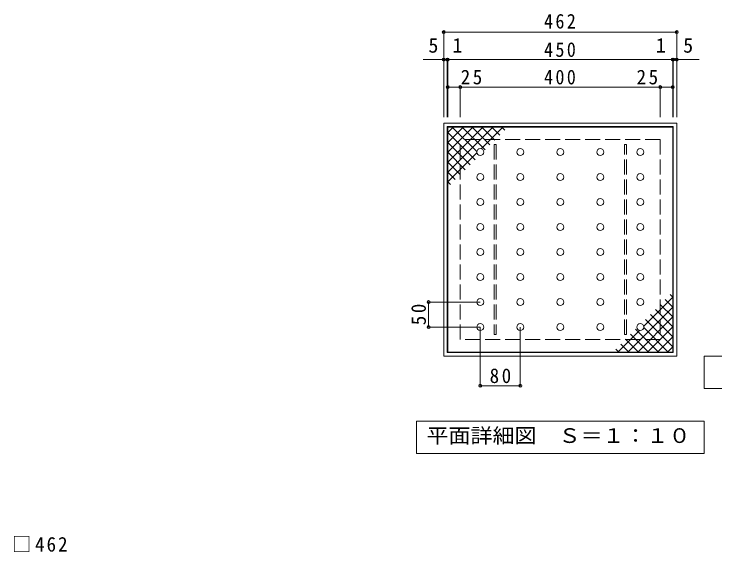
# Model space of a CAD drawing. Units: millimetres on the paper, enlarged 2 times, with parts at other scales. Extents: x -338 to 310, y -273 to 237.
# Drawn here: x -231.1 to 49.2, y 22.1 to 237.2 of the extents above; entities that cross this region are included whole.
import ezdxf
from ezdxf.enums import TextEntityAlignment as Align

# ---------------------------------------------------------------- set-up
doc = ezdxf.new("R2010")
doc.units = ezdxf.units.MM
doc.header["$LTSCALE"] = 2
doc.header["$PDMODE"] = 32
doc.header["$PDSIZE"] = 1.2
doc.linetypes.add('DASHED3', pattern=[4, 3, -1])
for name, color, linetype, lineweight in [('C-1', 2, 'DASHED3', 9), ('C-2', 3, 'Continuous', 9), ('C-3', 2, 'Continuous', 9), ('C-4', 7, 'Continuous', 9), ('C-5', 7, 'Continuous', 9), ('C-A', 3, 'Continuous', 9), ('C-B', 6, 'DASHED3', 9), ('D-4', 7, 'Continuous', 9)]:
    doc.layers.add(name, color=color, linetype=linetype, lineweight=lineweight)
doc.styles.add('ＭＳ ゴシック', font='')
doc.styles.get('ＭＳ ゴシック').set_extended_font_data('MS Gothic')

msp = doc.modelspace()

# ---------------------------------------------------------------- linework, layer by layer
at = {"layer": 'C-1'}
for p in [(27.373, 187.027), (-52.627, 107.027)]:
    msp.add_line(p, (-52.627, 187.027), dxfattribs=at)
msp.add_lwpolyline([(27.373, 187.027), (27.373, 107.027), (-52.627, 107.027)], dxfattribs=at)
at = {"layer": 'C-2'}
for p in [(-57.627, 102.027), (32.373, 192.027)]:
    msp.add_line(p, (-57.627, 192.027), dxfattribs=at)
msp.add_lwpolyline([(32.373, 192.027), (32.373, 102.027), (-57.627, 102.027)], dxfattribs=at)
at = {"layer": 'C-3'}
for p, q in [((33.973, 193.627), (-59.227, 193.627)), ((-59.227, 100.427), (-59.227, 193.627)), ((32.573, 192.227), (-57.827, 192.227)), ((-57.827, 101.827), (-57.827, 192.227))]:
    msp.add_line(p, q, dxfattribs=at)
for points in [[(33.973, 193.627), (33.973, 100.427), (-59.227, 100.427)], [(32.573, 192.227), (32.573, 101.827), (-57.827, 101.827)]]:
    msp.add_lwpolyline(points, dxfattribs=at)
at = {"layer": 'C-4'}
for p, q in [((-59.227, 196.027), (-59.227, 230.627)), ((-59.227, 230.027), (33.973, 230.027)), ((33.973, 196.027), (33.973, 230.627)), ((-57.827, 219.027), (-67.49, 219.027)), ((-57.827, 196.027), (-57.827, 219.627)), ((-57.627, 219.027), (-57.827, 219.027)), ((-57.627, 196.027), (-57.627, 219.627)), ((-57.627, 219.027), (32.373, 219.027)), ((32.373, 196.027), (32.373, 219.627)), ((32.373, 219.027), (32.573, 219.027)), ((32.573, 196.027), (32.573, 219.627)), ((32.573, 219.027), (42.923, 219.027)), ((-57.627, 208.027), (-52.627, 208.027)), ((-52.627, 196.027), (-52.627, 208.627)), ((-52.627, 208.027), (27.373, 208.027)), ((27.373, 196.027), (27.373, 208.627)), ((27.373, 208.027), (32.373, 208.027)), ((-44.627, 122.027), (-65.895, 122.027)), ((-65.295, 112.027), (-65.295, 122.027)), ((-44.627, 112.027), (-65.895, 112.027)), ((-44.627, 112.027), (-44.627, 87.952)), ((-28.627, 112.027), (-28.627, 87.952)), ((-44.627, 88.552), (-28.627, 88.552))]:
    msp.add_line(p, q, dxfattribs=at)
for p in [(-59.227, 230.027), (33.973, 230.027), (-59.227, 219.027), (-57.827, 219.027), (-57.627, 219.027), (32.373, 219.027), (32.573, 219.027), (33.973, 219.027), (-57.627, 208.027), (-52.627, 208.027), (27.373, 208.027), (32.373, 208.027), (-65.295, 122.027), (-65.295, 112.027), (-44.627, 88.552), (-28.627, 88.552)]:
    msp.add_point(p, dxfattribs=at)
at = {"layer": 'C-5'}
for p, q in [((-70.127, 74.427), (44.873, 74.427)), ((-70.127, 61.427), (-70.127, 74.427))]:
    msp.add_line(p, q, dxfattribs=at)
msp.add_lwpolyline([(44.873, 87.427), (44.873, 100.427), (159.873, 100.427), (159.873, 87.427)], close=True, dxfattribs=at)
msp.add_lwpolyline([(44.873, 74.427), (44.873, 61.427), (-70.127, 61.427)], dxfattribs=at)
at = {"layer": 'C-A'}
for p, q in [((-57.627, 189.871), (-55.471, 192.027)), ((-57.627, 185.911), (-51.511, 192.027)), ((-57.627, 181.951), (-47.551, 192.027)), ((-57.627, 177.991), (-43.591, 192.027)), ((-57.627, 174.032), (-39.632, 192.027)), ((-55.823, 192.027), (-46.014, 182.218)), ((-51.864, 192.027), (-42.733, 182.897)), ((-47.904, 192.027), (-40.753, 184.877)), ((-44.308, 183.39), (-35.672, 192.027)), ((-43.944, 192.027), (-38.774, 186.857)), ((-39.984, 192.027), (-36.794, 188.837)), ((-36.024, 192.027), (-34.814, 190.817)), ((-57.627, 189.871), (-46.693, 178.937)), ((-57.627, 185.911), (-48.673, 176.957)), ((-57.627, 181.951), (-50.653, 174.977)), ((-57.627, 170.072), (-45.99, 181.709)), ((-57.627, 177.992), (-52.633, 172.997)), ((-57.627, 174.032), (-54.613, 171.017)), ((-57.627, 170.072), (-56.593, 169.038)), ((32.373, 123.982), (20.736, 112.346)), ((32.373, 123.982), (31.339, 125.017)), ((32.373, 116.063), (27.379, 121.057)), ((32.373, 120.022), (29.359, 123.037)), ((32.373, 120.023), (14.378, 102.027)), ((32.373, 112.103), (25.399, 119.077)), ((32.373, 116.063), (18.337, 102.027)), ((32.373, 104.183), (21.439, 115.117)), ((32.373, 108.143), (23.419, 117.097)), ((19.055, 110.664), (10.418, 102.027)), ((26.61, 102.027), (17.479, 111.157)), ((30.569, 102.027), (20.76, 111.837)), ((32.373, 112.103), (22.297, 102.027)), ((18.69, 102.027), (13.52, 107.198)), ((22.65, 102.027), (15.5, 109.178)), ((32.373, 108.143), (26.257, 102.027)), ((14.73, 102.027), (11.54, 105.218)), ((32.373, 104.183), (30.217, 102.027)), ((10.77, 102.027), (9.56, 103.238))]:
    msp.add_line(p, q, dxfattribs=at)
for centre in [(-44.627, 182.027), (-28.627, 182.027), (-12.627, 182.027), (3.373, 182.027), (19.373, 182.027), (-44.627, 172.027), (-28.627, 172.027), (-12.627, 172.027), (3.373, 172.027), (19.373, 172.027), (-44.627, 162.027), (-28.627, 162.027), (-12.627, 162.027), (3.373, 162.027), (19.373, 162.027), (-44.627, 152.027), (-28.627, 152.027), (-12.627, 152.027), (3.373, 152.027), (19.373, 152.027), (-44.627, 142.027), (-28.627, 142.027), (-12.627, 142.027), (3.373, 142.027), (19.373, 142.027), (-44.627, 132.027), (-28.627, 132.027), (-12.627, 132.027), (3.373, 132.027), (19.373, 132.027), (-44.627, 122.027), (-28.627, 122.027), (-12.627, 122.027), (3.373, 122.027), (19.373, 122.027), (-44.627, 112.027), (-28.627, 112.027), (-12.627, 112.027), (3.373, 112.027), (19.373, 112.027)]:
    msp.add_circle(centre, 1.4, dxfattribs=at)
at = {"layer": 'C-B'}
for p, q in [((-39.127, 185.027), (-38.327, 185.027)), ((-39.127, 185.027), (-39.127, 109.027)), ((-38.327, 185.027), (-38.327, 109.027)), ((13.073, 109.027), (13.073, 185.027)), ((13.873, 185.027), (13.073, 185.027)), ((13.873, 109.027), (13.873, 185.027)), ((-39.127, 109.027), (-38.327, 109.027)), ((13.873, 109.027), (13.073, 109.027))]:
    msp.add_line(p, q, dxfattribs=at)

# ---------------------------------------------------------------- texts
at = {"layer": 'C-4', "color": 2, "style": 'ＭＳ ゴシック'}
for s, p in [('5', (-65.378, 220.027)), ('1', (-55.753, 220.027)), ('1', (25.591, 220.027)), ('5', (36.521, 220.027))]:
    msp.add_text(s, height=5.865, dxfattribs=at).set_placement(p, align=Align.BOTTOM_LEFT)
at = {"layer": 'C-4', "color": 2, "char_height": 5.865, "attachment_point": 7, "style": 'ＭＳ ゴシック'}
for s, insert in [('\\T1.27;\\W0.9;462', (-19.127, 231.352)), ('\\T1.27;\\W0.9;450', (-19.127, 220.027)), ('\\T1.27;\\W0.95;25', (-52.454, 209.027)), ('\\T1.27;\\W0.9;400', (-19.127, 209.027)), ('\\T1.27;\\W0.95;25', (17.897, 209.027)), ('\\T1.27;\\W0.95;80', (-40.877, 89.552))]:
    msp.add_mtext(s, dxfattribs=dict(at, insert=insert))
at = {"layer": 'C-4', "color": 2, "insert": (-66.295, 112.777), "char_height": 5.865, "attachment_point": 7, "rotation": 90, "style": 'ＭＳ ゴシック'}
msp.add_mtext('\\T1.27;\\W0.95;50', dxfattribs=at)
at = {"layer": 'C-5', "color": 2, "style": 'ＭＳ ゴシック', "width": 1.1}
msp.add_text('平面詳細図\u3000Ｓ＝１：１０', height=5.865, dxfattribs=at).set_placement((-66.127, 63.927), align=Align.BOTTOM_LEFT)
at = {"layer": 'D-4', "color": 2, "insert": (-231.878, 22.071), "char_height": 5.865, "attachment_point": 7, "style": 'ＭＳ ゴシック'}
msp.add_mtext('\\T1.21;\\W0.95;□462', dxfattribs=at)

doc.saveas('drawing.dxf')
